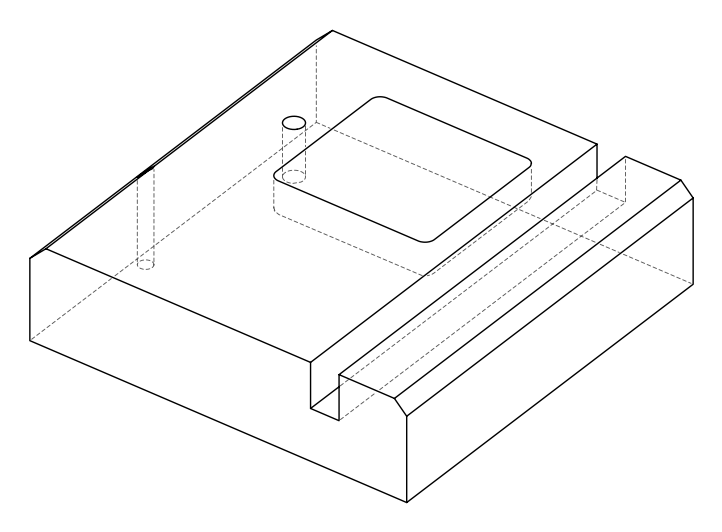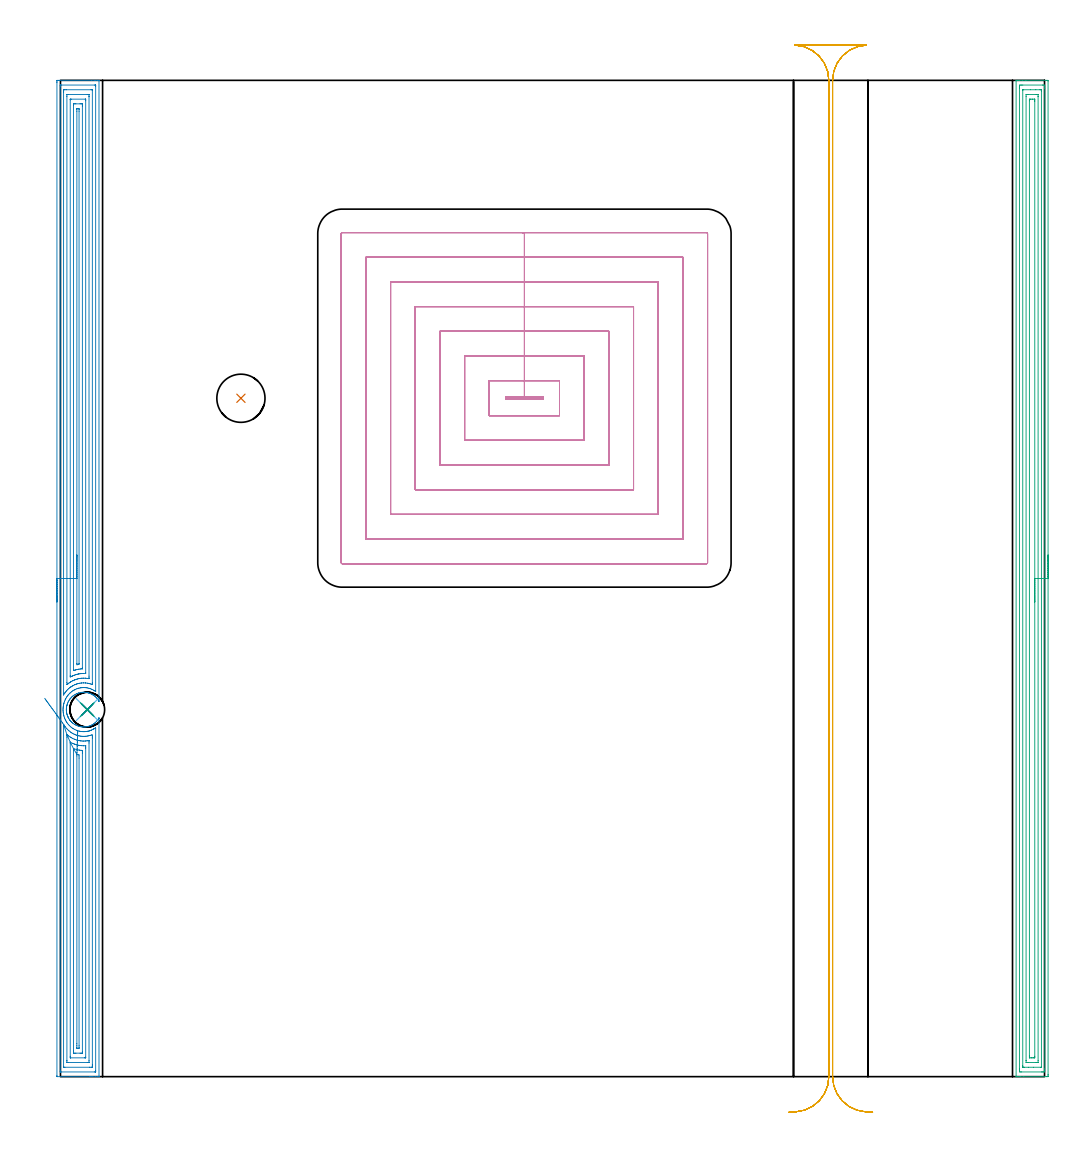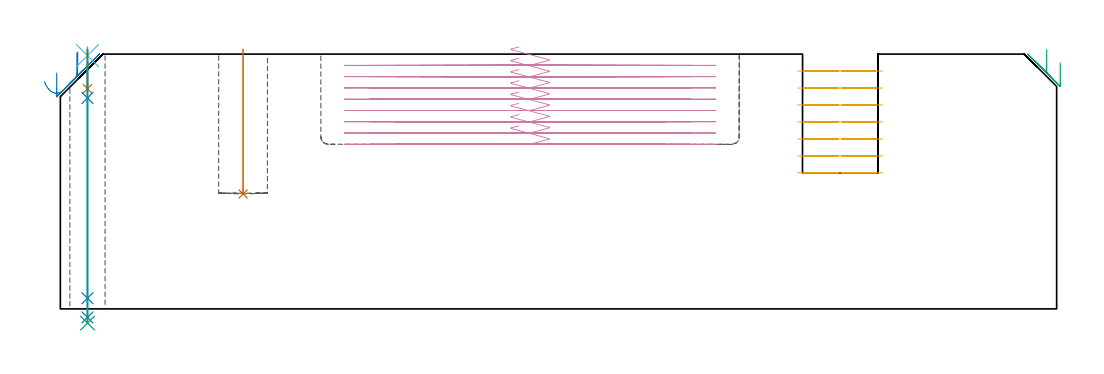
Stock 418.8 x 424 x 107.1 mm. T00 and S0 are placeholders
(PLAN: 9 operations, 7 tool changes, 97 min)
(1 INDEXABLE_INSERT_DRILL_BLIND_HOLE_FROM_SOLID | STEP1POCKET | NXT0302_012 | 0.24 min | 19302 mm3)
(2 AREA_MILL | FG_CHAMFER_SURFACE | UGT0205_001 | 23.74 min | 67893 mm3)
(3 AREA_MILL_1 | FG_CHAMFER_SURFACE_1 | UGT0205_001 | 17.25 min | 39205 mm3)
(4 MILL_RECTANGULAR_POCKET | POCKET_RECTANGULAR_STRAIGHT | UGT0201_095 | Follow Part, ap 5, ae 75% | 40.93 min | 1067580 mm3)
(5 MILL_RECTANGULAR_SLOT | SLOT_RECTANGULAR | UGT0201_018 | Follow Part, ap 7.5, ae 75% | 13.77 min | 668901 mm3)
(6 SPOT_DRILL | STEP1HOLE | NXT0321_9005460120000 | 0.03 min | 0 mm3)
(7 DRILL_BLIND_HOLE_INTO_CENTER | STEP1HOLE | UGT0301_492 | 0.07 min | 605 mm3)
(8 GUN_DRILL_THROUGH_HOLE | STEP1HOLE | UGT0307_006 | 0.53 min | 5652 mm3)
(9 DRILL_TO_ENLARGE_THROUGH_HOLE | STEP1HOLE | UGT0301_279 | 0.46 min | 11020 mm3)
(TOOL NXT0302_012 | Index. Insert Drill 20.5mm [880-D2050L25-03] | D20.5 PA176 FL62 Z2)
(TOOL UGT0205_001 | Chamfer Mill 20 x 3 x 45 deg. | D20 FL50 Z2)
(TOOL UGT0201_095 | End mill 20 mm | D20 R3 FL38 Z4)
(TOOL UGT0201_018 | End mill 30 mm | D30 FL50 Z4)
(TOOL NXT0321_9005460120000 | NC Spot Drill, 142deg, 12mm, Carbide, Uncoated | D12 PA142 FL30 Z2)
(TOOL UGT0301_492 | Carbide Drill 9.7 mm | D9.7 PA118 FL87 Z2)
(TOOL UGT0307_006 | Gun Drill 9 mm | D9 PA130 FL24 Z1)
(TOOL UGT0301_279 | Twist Drill 14.8 mm | D14.8 PA118 FL114 Z2)
(OP 1 INDEXABLE_INSERT_DRILL_BLIND_HOLE_FROM_SOLID)
G17 G21 G94 G90
T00 M6
G54
G17 G0 G90 X76.8 Y288.7 S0 M3
G43 Z117.1 H1
G94 G81 G98 Z48.3 F250. R109.1
G80
M5
M2
(OP 2 AREA_MILL)
G17 G21 G94 G90
T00 M6
G54
G17 G0 G90 X-1.5 Y202. S1061 M3
G43 Z117.1 H0
Z99.2
G94 G1 Y202.038 Z98.328 F250.
Y202.152 Z97.464
Y202.341 Z96.612
Y202.603 Z95.78
Y202.937 Z94.974
Y203.34 Z94.2
Y203.808 Z93.464
Y204.34 Z92.772
Y204.929 Z92.129
Y205.572 Z91.54
Y206.264 Z91.009
Y207. Z90.54
Y207.774 Z90.137
Y208.58 Z89.803
Y209.412 Z89.541
Y210.264 Z89.352
Y211.128 Z89.238
Y212. Z89.2
Y423.012
X-1.499 Y423.376 Z89.201
X-1.495 Y423.901 Z89.203
X-1.492 Y423.992 Z89.206
X-0.974 Y423.996 Z89.723
X-0.355 Y424. Z90.342
X13.214 Z103.909
X14.636 Z105.333
X14.987 Z105.683
X15.69 Z106.389
X15.984 Z106.683
X16.369 Y423.992 Z107.06
X16.397 Y423.99 Z107.088
X16.4 Y423.823 Z107.1
X16.397 Y159.806 Z107.096
X16.388 Y159.774 Z107.088
X16.368 Y159.801 Z107.068
X16.334 Y159.855 Z107.034
X16.187 Y160.101 Z106.886
X16.128 Y160.195 Z106.828
X15.922 Y160.5 Z106.622
X15.823 Y160.631 Z106.523
X15.569 Y160.948 Z106.269
X15.306 Y161.243 Z106.006
X15.033 Y161.525 Z105.733
X14.686 Y161.834 Z105.386
X14.303 Y162.137 Z105.003
X13.907 Y162.418 Z104.607
X13.804 Y162.482 Z104.504
X13.367 Y162.727 Z104.067
X12.921 Y162.945 Z103.621
X12.483 Y163.125 Z103.183
X12.039 Y163.281 Z102.739
X11.944 Y163.311 Z102.644
X11.552 Y163.407 Z102.252
X11.156 Y163.485 Z101.856
X10.716 Y163.546 Z101.416
X10.274 Y163.582 Z100.974
X9.832 Y163.591 Z100.532
X9.391 Y163.575 Z100.091
X8.949 Y163.531 Z99.649
X8.509 Y163.457 Z99.209
X7.857 Y163.311 Z98.557
X7.626 Y163.239 Z98.326
X7.182 Y163.073 Z97.882
X6.744 Y162.884 Z97.444
X6.314 Y162.663 Z97.014
X5.861 Y162.397 Z96.561
X5.413 Y162.07 Z96.112
X5.233 Y161.924 Z95.932
X5.109 Y161.824 Z95.809
X4.979 Y161.718 Z95.678
X4.767 Y161.525 Z95.466
X4.424 Y161.163 Z95.124
X4.212 Y160.919 Z94.911
X4.096 Y160.787 Z94.796
X3.979 Y160.631 Z94.677
X3.682 Y160.19 Z94.378
X3.41 Y159.738 Z94.106
X3.398 Y159.715 Z94.094
X3.214 Y159.36 Z93.913
X2.998 Y158.845 Z93.696
X2.846 Y158.4 Z93.541
X2.75 Y158.061 Z93.448
X2.721 Y157.951 Z93.416
X2.717 Y157.927 Z93.41
X2.626 Y157.505 Z93.324
X2.598 Y157.321 Z93.297
X2.571 Y157.143 Z93.27
X2.56 Y157.058 Z93.255
X2.52 Y156.611 Z93.216
X2.506 Y156.212 Z93.199
X2.504 Y156.164 Z93.198
X2.508 Y155.941 Z93.208
X2.521 Y155.717 Z93.22
X2.567 Y155.271 Z93.266
X2.571 Y155.246 Z93.27
X2.639 Y154.823 Z93.336
X2.737 Y154.378 Z93.434
X2.764 Y154.286 Z93.46
X2.866 Y153.929 Z93.565
X3.022 Y153.484 Z93.72
X3.114 Y153.258 Z93.813
X3.164 Y153.148 Z93.862
X3.215 Y153.037 Z93.912
X3.229 Y153.011 Z93.925
X3.448 Y152.591 Z94.147
X3.727 Y152.139 Z94.427
X4.031 Y151.698 Z94.731
X4.049 Y151.673 Z94.749
X4.096 Y151.611 Z94.796
X4.274 Y151.4 Z94.972
X4.458 Y151.197 Z95.155
X4.79 Y150.856 Z95.487
X4.84 Y150.804 Z95.538
X4.979 Y150.68 Z95.678
X5.233 Y150.475 Z95.931
X5.413 Y150.33 Z96.112
X5.861 Y150.005 Z96.561
X6.005 Y149.911 Z96.705
X6.371 Y149.704 Z97.071
X6.744 Y149.515 Z97.444
X7.182 Y149.327 Z97.882
X7.626 Y149.168 Z98.326
X8.127 Y149.018 Z98.827
X8.509 Y148.939 Z99.209
X8.949 Y148.869 Z99.649
X9.391 Y148.825 Z100.091
X9.832 Y148.809 Z100.532
X10.274 Y148.818 Z100.974
X10.716 Y148.854 Z101.416
X11.156 Y148.917 Z101.856
X11.674 Y149.018 Z102.374
X12.039 Y149.124 Z102.739
X12.483 Y149.275 Z103.183
X12.921 Y149.455 Z103.621
X13.363 Y149.67 Z104.063
X13.804 Y149.916 Z104.504
X14.251 Y150.228 Z104.951
X14.686 Y150.565 Z105.386
X14.96 Y150.804 Z105.66
X15.271 Y151.121 Z105.971
X15.569 Y151.451 Z106.269
X15.77 Y151.698 Z106.47
X15.922 Y151.901 Z106.622
X16.142 Y152.226 Z106.842
X16.337 Y152.55 Z107.037
X16.345 Y152.564 Z107.045
X16.384 Y152.623 Z107.081
X16.394 Y152.637 Z107.091
X16.4 Y152.564 Z107.1
Y0.177
X16.397 Y0.01 Z107.088
X16.369 Y0.007 Z107.06
X15.984 Y0. Z106.683
X15.69 Z106.389
X14.987 Z105.683
X13.75 Z104.446
X13.214 Z103.909
X12.595 Z103.29
X-1.243 Y0.001 Z89.455
X-1.492 Y0.01 Z89.206
X-1.499 Y0.259 Z89.199
Y0.284
X-1.5 Y212. Z89.2
X-0.086 Z90.614
Y421.587
X-0.084 Y421.812 Z90.616
X-0.081 Y421.923 Z90.619
X-0.079 Y421.974 Z90.621
X-0.068 Y421.99 Z90.632
X-0.017 Y421.992 Z90.683
X0.392 Y421.999 Z91.092
X14.58 Y422. Z105.28
X14.844 Y421.996 Z105.544
X14.957 Y421.992 Z105.657
X14.975 Y421.99 Z105.675
X14.979 Y421.975 Z105.679
X14.982 Y421.922 Z105.682
X14.984 Y421.812 Z105.684
X14.986 Y421.59 Z105.686
X14.982 Y164.189 Z105.682
X14.981 Y163.966 Z105.681
X14.979 Y163.912 Z105.679
X14.977 Y163.908 Z105.677
X14.973 Y163.907 Z105.673
X14.942 Y163.924 Z105.642
X14.561 Y164.183 Z105.261
X14.101 Y164.457 Z104.801
X13.527 Y164.762 Z104.227
X13.214 Y164.897 Z103.914
X12.784 Y165.077 Z103.484
X12.327 Y165.229 Z103.027
X12.113 Y165.293 Z102.813
X11.44 Y165.438 Z102.14
X11.016 Y165.505 Z101.716
X10.554 Y165.552 Z101.254
X10.058 Y165.577 Z100.758
X9.667 Y165.576 Z100.367
X9.197 Y165.55 Z99.897
X8.78 Y165.507 Z99.48
X8.415 Y165.446 Z99.115
X7.893 Y165.335 Z98.593
X7.684 Y165.288 Z98.384
X7.007 Y165.077 Z97.707
X6.385 Y164.81 Z97.085
X6.12 Y164.681 Z96.82
X5.794 Y164.512 Z96.494
X5.225 Y164.183 Z95.925
X4.722 Y163.804 Z95.422
X4.346 Y163.504 Z95.046
X4.23 Y163.407 Z94.93
X4.1 Y163.29 Z94.8
X3.78 Y162.967 Z94.48
X3.46 Y162.62 Z94.16
X3.264 Y162.396 Z93.964
X2.96 Y162.005 Z93.66
X2.614 Y161.502 Z93.314
X2.604 Y161.487 Z93.304
X2.573 Y161.435 Z93.273
X2.272 Y160.912 Z92.972
X2.115 Y160.608 Z92.815
X1.978 Y160.314 Z92.678
X1.725 Y159.715 Z92.425
X1.719 Y159.698 Z92.419
X1.714 Y159.686 Z92.414
X1.686 Y159.603 Z92.386
X1.5 Y159.008 Z92.2
X1.448 Y158.821 Z92.148
X1.322 Y158.294 Z92.022
X1.25 Y157.927 Z91.95
X1.19 Y157.533 Z91.89
X1.137 Y157.033 Z91.837
X1.113 Y156.717 Z91.813
X1.094 Y156.139 Z91.794
X1.103 Y155.834 Z91.803
X1.147 Y155.246 Z91.847
X1.191 Y154.851 Z91.891
X1.271 Y154.352 Z91.971
X1.401 Y153.745 Z92.101
X1.481 Y153.458 Z92.181
X1.686 Y152.8 Z92.386
X1.77 Y152.564 Z92.47
X1.822 Y152.427 Z92.522
X2.035 Y151.95 Z92.735
X2.177 Y151.671 Z92.877
X2.315 Y151.411 Z93.015
X2.573 Y150.976 Z93.273
X2.699 Y150.777 Z93.399
X2.963 Y150.384 Z93.663
X3.361 Y149.883 Z94.061
X3.46 Y149.772 Z94.16
X3.837 Y149.374 Z94.537
X4.233 Y148.989 Z94.933
X4.346 Y148.894 Z95.046
X4.816 Y148.516 Z95.516
X5.233 Y148.223 Z95.933
X5.423 Y148.096 Z96.123
X6.12 Y147.717 Z96.82
X6.808 Y147.402 Z97.508
X7.007 Y147.33 Z97.707
X7.371 Y147.202 Z98.071
X7.893 Y147.055 Z98.593
X8.083 Y147.011 Z98.783
X8.78 Y146.893 Z99.48
X9.123 Y146.856 Z99.823
X9.667 Y146.824 Z100.367
X10.043 Y146.823 Z100.743
X10.554 Y146.848 Z101.254
X10.876 Y146.877 Z101.576
X11.44 Y146.964 Z102.14
X11.642 Y146.999 Z102.342
X11.954 Y147.067 Z102.654
X12.327 Y147.167 Z103.027
X12.354 Y147.175 Z103.054
X12.435 Y147.202 Z103.135
X13.002 Y147.416 Z103.702
X13.214 Y147.503 Z103.914
X13.617 Y147.689 Z104.317
X14.101 Y147.937 Z104.801
X14.203 Y147.992 Z104.903
X14.383 Y148.096 Z105.083
X14.968 Y148.492 Z105.668
X14.986 Y148.096 Z105.686
Y2.413
X14.984 Y2.188 Z105.684
X14.981 Y2.077 Z105.681
X14.979 Y2.026 Z105.679
X14.968 Y2.01 Z105.668
X14.917 Y2.008 Z105.617
X14.508 Y2.001 Z105.208
X0.32 Y2. Z91.02
X0.056 Y2.003 Z90.756
X-0.057 Y2.008 Z90.643
X-0.075 Y2.01 Z90.625
X-0.079 Y2.025 Z90.621
X-0.082 Y2.078 Z90.618
X-0.084 Y2.188 Z90.616
X-0.086 Y2.41 Z90.614
Y212.
X1.329 Z92.029
Y418.907
X1.33 Y419.267 Z92.03
X1.333 Y419.801 Z92.033
X1.335 Y419.972 Z92.035
X1.498 Y419.991 Z92.198
X1.686 Y419.995 Z92.386
X2.376 Y420. Z93.076
X2.573 Z93.273
X13.017 Z103.717
X13.214 Y419.998 Z103.914
X13.411 Y419.995 Z104.111
X13.542 Y419.99 Z104.242
X13.565 Y419.982 Z104.265
X13.567 Y419.964 Z104.267
X13.569 Y419.921 Z104.269
X13.571 Y419.801 Z104.271
X13.568 Y167.758 Z104.268
X13.567 Y167.403 Z104.267
X13.563 Y166.865 Z104.263
X13.561 Y166.857 Z104.261
X13.552 Y166.858 Z104.252
X13.518 Y166.865 Z104.218
X13.214 Y166.982 Z103.914
X13.027 Y167.053 Z103.727
X12.602 Y167.191 Z103.302
X12.327 Y167.267 Z103.027
X11.812 Y167.384 Z102.512
X11.44 Y167.45 Z102.14
X10.772 Y167.538 Z101.472
X10.554 Y167.553 Z101.254
X9.845 Y167.579 Z100.545
X9.667 Y167.576 Z100.367
X9.001 Y167.536 Z99.701
X8.78 Y167.512 Z99.48
X8.222 Y167.427 Z98.922
X7.893 Y167.358 Z98.593
X7.491 Y167.27 Z98.191
X7.007 Y167.121 Z97.707
X6.815 Y167.058 Z97.515
X6.293 Y166.865 Z96.993
X6.171 Y166.814 Z96.871
X6.12 Y166.79 Z96.82
X5.57 Y166.525 Z96.27
X5.233 Y166.348 Z95.933
X4.996 Y166.21 Z95.696
X4.598 Y165.971 Z95.298
X4.45 Y165.866 Z95.15
X4.346 Y165.788 Z95.046
X3.946 Y165.48 Z94.646
X3.443 Y165.077 Z94.143
X3.005 Y164.641 Z93.705
X2.573 Y164.19 Z93.273
X2.567 Y164.183 Z93.267
X2.172 Y163.694 Z92.872
X1.869 Y163.29 Z92.569
X1.793 Y163.182 Z92.493
X1.686 Y163.021 Z92.386
X1.363 Y162.516 Z92.063
X1.337 Y162.478 Z92.037
X1.336 Y162.477 Z92.036
X1.333 Y162.502 Z92.033
X1.33 Y162.578 Z92.03
X1.329 Y162.67 Z92.029
Y162.756
Y212.
X2.743 Z93.443
Y417.12
X2.747 Y417.838 Z93.447
X2.75 Y417.944 Z93.45
X2.756 Y417.99 Z93.456
X2.805 Y417.992 Z93.505
X3.023 Y417.996 Z93.723
X3.46 Y418. Z94.16
X11.44 Z102.14
X11.881 Y417.996 Z102.581
X12.094 Y417.992 Z102.794
X12.143 Y417.99 Z102.843
X12.15 Y417.958 Z102.85
X12.152 Y417.893 Z102.852
X12.157 Y417.292 Z102.857
Y417.12
X12.154 Y170.44 Z102.854
X12.152 Y169.722 Z102.852
X12.15 Y169.546 Z102.85
X12.147 Y169.377 Z102.847
X11.44 Y169.467 Z102.14
X10.803 Y169.546 Z101.503
X10.554 Y169.563 Z101.254
X10.536 Y169.564 Z101.236
X9.667 Y169.583 Z100.367
X9.63 Z100.33
X8.987 Y169.546 Z99.687
X8.797 Y169.529 Z99.497
X8.78 Y169.527 Z99.48
X8.027 Y169.411 Z98.727
X7.893 Y169.384 Z98.593
X7.299 Y169.251 Z97.999
X7.007 Y169.167 Z97.707
X6.617 Y169.045 Z97.317
X6.12 Y168.866 Z96.82
X5.966 Y168.807 Z96.666
X5.593 Y168.652 Z96.293
X5.348 Y168.537 Z96.048
X5.233 Y168.479 Z95.933
X4.761 Y168.234 Z95.461
X4.346 Y167.994 Z95.046
X4.2 Y167.906 Z94.9
X3.965 Y167.758 Z94.665
X3.672 Y167.545 Z94.372
X3.46 Y167.385 Z94.16
X3.169 Y167.158 Z93.869
X2.798 Y166.865 Z93.498
X2.783 Y166.86 Z93.483
X2.75 Y166.865 Z93.45
X2.743 Y167.758 Z93.443
Y212.
X4.157 Z94.857
X4.158 Y415.714 Z94.858
X4.16 Y415.841 Z94.86
X4.163 Y415.942 Z94.863
X4.167 Y415.991 Z94.867
X4.181 Y415.992 Z94.881
X4.346 Y415.997 Z95.046
X4.571 Y416. Z95.271
X10.554 Y415.999 Z101.254
X10.648 Y415.997 Z101.348
X10.706 Y415.994 Z101.406
X10.732 Y415.991 Z101.432
X10.736 Y415.904 Z101.436
X10.741 Y415.523 Z101.441
X10.742 Y415.332 Z101.442
X10.739 Y171.852 Z101.439
X10.738 Y171.727 Z101.438
X10.735 Y171.628 Z101.435
X10.733 Y171.569 Z101.433
X10.72 Y171.564 Z101.42
X9.667 Y171.576 Z100.367
X9.434 Y171.568 Z100.134
X8.78 Y171.522 Z99.48
X8.608 Y171.507 Z99.308
X7.893 Y171.406 Z98.593
X7.831 Y171.396 Z98.531
X7.527 Y171.334 Z98.227
X7.102 Y171.238 Z97.802
X7.007 Y171.211 Z97.707
X6.42 Y171.031 Z97.12
X6.12 Y170.928 Z96.82
X5.765 Y170.798 Z96.465
X5.233 Y170.584 Z95.933
X5.132 Y170.542 Z95.832
X4.91 Y170.44 Z95.61
X4.164 Y170.072 Z94.864
X4.16 Y170.252 Z94.86
X4.158 Y170.44 Z94.858
X4.157 Y170.63 Z94.857
Y212.
X5.571 Z96.271
X5.572 Y413.545 Z96.272
X5.574 Y413.821 Z96.274
X5.576 Y413.959 Z96.276
X5.578 Y413.985 Z96.278
X5.605 Y413.99 Z96.305
X5.671 Y413.997 Z96.371
X6.12 Y413.999 Z96.82
X6.555 Y414. Z97.255
X8.329 Z99.029
X8.78 Y413.999 Z99.48
X9.219 Y413.996 Z99.919
X9.311 Y413.99 Z100.011
X9.322 Y413.893 Z100.022
X9.325 Y413.545 Z100.025
X9.328 Y412.992 Z100.028
X9.325 Y174.015 Z100.025
X9.322 Y173.74 Z100.022
X9.319 Y173.604 Z100.019
X9.317 Y173.579 Z100.017
X9.287 Y173.574 Z99.987
X9.227 Y173.565 Z99.927
X8.78 Y173.524 Z99.48
X8.418 Y173.487 Z99.118
X7.893 Y173.412 Z98.593
X7.645 Y173.372 Z98.345
X7.007 Y173.241 Z97.707
X6.909 Y173.219 Z97.609
X6.537 Y173.121 Z97.237
X6.216 Y173.024 Z96.916
X6.12 Y172.993 Z96.82
X5.933 Y172.933 Z96.633
X5.629 Y172.835 Z96.329
X5.576 Y172.822 Z96.276
X5.575 Y172.833 Z96.275
X5.573 Y172.87 Z96.273
X5.572 Y172.937 Z96.272
X5.571 Y173.121 Z96.271
Y212.
X6.985 Z97.685
Y410.863
X6.987 Y411.757 Z97.687
Y411.777
X7.007 Y411.99 Z97.707
X7.658 Y411.995 Z98.358
X7.893 Y411.99 Z98.593
X7.912 Y411.757 Z98.612
X7.913 Y411.737 Z98.613
X7.914 Y410.863 Z98.614
X7.911 Y175.802 Z98.611
X7.91 Y175.785 Z98.61
X7.893 Y175.44 Z98.593
X7.456 Y175.361 Z98.156
X7.007 Y175.277 Z97.707
X6.986 Y175.802 Z97.686
Y175.823
X6.985 Y212. Z97.685
Y212.872 Z97.723
Y213.736 Z97.837
Y214.588 Z98.026
Y215.42 Z98.288
Y216.226 Z98.622
Y217. Z99.025
Y217.736 Z99.494
Y218.428 Z100.025
Y219.071 Z100.614
Y219.66 Z101.257
Y220.192 Z101.95
Y220.66 Z102.685
Y221.063 Z103.459
Y221.397 Z104.265
Y221.659 Z105.097
Y221.848 Z105.949
Y221.962 Z106.814
Y222. Z107.685
G0 Z117.1
X-6.702 Y160.996
Z95.595
G1 X-6.423 Y160.613 Z94.863
X-6.108 Y160.179 Z94.175
X-5.759 Y159.698 Z93.536
X-5.379 Y159.174 Z92.952
X-4.97 Y158.61 Z92.426
X-4.536 Y158.012 Z91.963
X-4.08 Y157.383 Z91.565
X-3.605 Y156.729 Z91.238
X-3.115 Y156.054 Z90.982
X-2.614 Y155.364 Z90.799
X-2.106 Y154.663 Z90.692
X-1.594 Y153.957 Z90.66
X-1.082 Y153.252 Z90.705
X-0.574 Y152.553 Z90.825
X-0.075 Y151.865 Z91.02
X0.412 Y151.193 Z91.289
X0.884 Y150.543 Z91.628
X1.337 Y149.919 Z92.037
X1.363 Y149.883 Z92.063
X1.686 Y149.384 Z92.386
X1.957 Y148.989 Z92.657
X2.573 Y148.215 Z93.273
X2.679 Y148.096 Z93.379
X3.063 Y147.7 Z93.763
X3.46 Y147.317 Z94.16
X3.591 Y147.202 Z94.291
X4.346 Y146.619 Z95.046
X4.791 Y146.308 Z95.491
X5.233 Y146.058 Z95.933
X5.766 Y145.771 Z96.466
X6.12 Y145.616 Z96.82
X6.593 Y145.414 Z97.293
X7.007 Y145.274 Z97.707
X7.214 Y145.206 Z97.914
X7.615 Y145.094 Z98.315
X7.893 Y145.034 Z98.593
X8.356 Y144.948 Z99.056
X8.78 Y144.888 Z99.48
X9.351 Y144.839 Z100.051
X9.667 Y144.824 Z100.367
X10.247 Y144.83 Z100.947
X10.554 Y144.847 Z101.254
X10.905 Y144.875 Z101.605
X11.44 Y144.952 Z102.14
X11.831 Y145.02 Z102.531
X12.327 Y145.134 Z103.027
X12.543 Y145.197 Z103.243
X13.214 Y145.417 Z103.914
X13.564 Y145.414 Z104.264
X13.568 Y145.057 Z104.268
X13.571 Y144.521 Z104.271
Y144.16
Y5.093
X13.57 Y4.733 Z104.27
X13.567 Y4.199 Z104.267
X13.565 Y4.028 Z104.265
X13.402 Y4.009 Z104.102
X13.214 Y4.005 Z103.914
X12.524 Y4. Z103.224
X12.327 Z103.027
X1.883 Z92.583
X1.686 Y4.002 Z92.386
X1.489 Y4.005 Z92.189
X1.358 Y4.01 Z92.058
X1.335 Y4.018 Z92.035
X1.333 Y4.036 Z92.033
X1.331 Y4.079 Z92.031
X1.329 Y4.199 Z92.029
Y149.349
X1.333 Y149.883 Z92.033
X1.335 Y149.912 Z92.035
X1.337 Y149.919 Z92.037
X2.75 Y145.564 Z93.45
X3.46 Y145.026 Z94.16
X4.154 Y144.521 Z94.854
X4.346 Y144.403 Z95.046
X4.625 Y144.239 Z95.325
X5.233 Y143.924 Z95.933
X5.876 Y143.627 Z96.576
X6.12 Y143.527 Z96.82
X6.282 Y143.463 Z96.982
X7.007 Y143.231 Z97.707
X7.544 Y143.085 Z98.244
X7.893 Y143.018 Z98.593
X8.618 Y142.896 Z99.318
X8.78 Y142.881 Z99.48
X9.58 Y142.821 Z100.28
X9.667 Y142.82 Z100.367
X10.453 Y142.834 Z101.153
X10.554 Y142.842 Z101.254
X11.262 Y142.913 Z101.962
X11.44 Y142.939 Z102.14
X12.029 Y143.033 Z102.729
X12.124 Y143.048 Z102.824
X12.141 Z102.841
X12.15 Y143.046 Z102.85
X12.152 Y143.024 Z102.852
X12.156 Y142.906 Z102.856
X12.157 Y142.733 Z102.857
Y142.01
Y6.88
X12.153 Y6.162 Z102.853
X12.15 Y6.056 Z102.85
X12.144 Y6.01 Z102.844
X12.095 Y6.008 Z102.795
X11.877 Y6.004 Z102.577
X11.44 Y6. Z102.14
X3.46 Z94.16
X3.019 Y6.004 Z93.719
X2.806 Y6.008 Z93.506
X2.757 Y6.01 Z93.457
X2.75 Y6.042 Z93.45
X2.748 Y6.107 Z93.448
X2.743 Y6.708 Z93.443
Y6.88
Y144.521
X2.744 Y145.241 Z93.444
X2.75 Y145.564 Z93.45
X4.164 Y142.334 Z94.864
X4.228 Y142.305 Z94.928
X4.346 Y142.248 Z95.046
X5.181 Y141.839 Z95.881
X5.233 Y141.815 Z95.933
X5.275 Y141.797 Z95.975
X5.812 Y141.579 Z96.512
X6.12 Y141.47 Z96.82
X6.672 Y141.283 Z97.372
X7.007 Y141.194 Z97.707
X7.38 Y141.099 Z98.08
X7.834 Y141.006 Z98.534
X7.893 Y140.995 Z98.593
X8.201 Y140.945 Z98.901
X8.78 Y140.876 Z99.48
X8.857 Y140.868 Z99.557
X9.667 Y140.824 Z100.367
X9.791 Y140.821 Z100.491
X10.554 Y140.837 Z101.254
X10.659 Y140.839 Z101.359
X10.723 Y140.837 Z101.423
X10.737 Y140.814 Z101.437
X10.739 Y140.805 Z101.439
X10.742 Y140.756 Z101.442
X10.743 Y140.052 Z101.443
Y139.861
X10.742 Y8.286 Z101.442
X10.74 Y8.159 Z101.44
X10.737 Y8.058 Z101.437
X10.733 Y8.009 Z101.433
X10.719 Y8.008 Z101.419
X10.554 Y8.003 Z101.254
X10.329 Y8. Z101.029
X4.346 Y8.001 Z95.046
X4.252 Y8.003 Z94.952
X4.194 Y8.006 Z94.894
X4.168 Y8.009 Z94.868
X4.164 Y8.096 Z94.864
X4.159 Y8.477 Z94.859
X4.157 Y8.668 Z94.857
Y141.839
X4.158 Y142.029 Z94.858
X4.164 Y142.334 Z94.864
X5.578 Y139.561 Z96.278
X5.759 Y139.521 Z96.459
X7.014 Y139.15 Z97.714
X7.893 Y138.99 Z98.593
X8.094 Y138.955 Z98.794
X8.78 Y138.873 Z99.48
X9.322 Y138.81 Z100.022
X9.325 Y138.264 Z100.025
X9.328 Y137.712 Z100.028
Y10.455
X9.326 Y10.179 Z100.026
X9.324 Y10.041 Z100.024
X9.322 Y10.015 Z100.022
X9.295 Y10.01 Z99.995
X9.229 Y10.003 Z99.929
X8.78 Y10.001 Z99.48
X8.345 Y10. Z99.045
X6.571 Z97.271
X6.12 Y10.001 Z96.82
X5.681 Y10.004 Z96.381
X5.589 Y10.01 Z96.289
X5.578 Y10.107 Z96.278
X5.575 Y10.455 Z96.275
X5.572 Y11.008 Z96.272
Y138.817
X5.573 Y139.158 Z96.273
X5.578 Y139.561 Z96.278
X7.007 Y137.123 Z97.707
X7.3 Y137.074 Z98.
X7.893 Y136.96 Z98.593
X7.908 Y136.477 Z98.608
X7.915 Y135.583 Z98.615
Y13.137
X7.913 Y12.243 Z98.613
Y12.223
X7.893 Y12.01 Z98.593
X7.242 Y12.005 Z97.942
X7.007 Y12.01 Z97.707
X6.988 Y12.243 Z97.688
X6.987 Y12.263 Z97.687
X6.985 Y13.158 Z97.685
Y14.03
X6.986 Y136.497 Z97.686
X7.007 Y137.123 Z97.707
X7.035 Y137.993 Z97.773
X7.063 Y138.853 Z97.915
X7.091 Y139.698 Z98.132
X7.118 Y140.52 Z98.421
X7.144 Y141.314 Z98.782
X7.169 Y142.074 Z99.21
X7.193 Y142.794 Z99.702
X7.215 Y143.468 Z100.256
X7.235 Y144.091 Z100.866
X7.254 Y144.659 Z101.528
X7.271 Y145.166 Z102.237
X7.285 Y145.61 Z102.988
X7.297 Y145.988 Z103.774
X7.308 Y146.295 Z104.591
X7.315 Y146.529 Z105.431
X7.32 Y146.69 Z106.288
X7.323 Y146.776 Z107.157
X7.324 Y146.785 Z108.029
G0 Z117.1
M5
M2
(OP 3 AREA_MILL_1)
G17 G21 G94 G90
T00 M6
G54
G17 G0 G90 X420.3 Y222. S1061 M3
G43 Z117.1 H0
Z103.5
G94 G1 Y221.962 Z102.628 F250.
Y221.848 Z101.763
Y221.659 Z100.912
Y221.397 Z100.08
Y221.063 Z99.274
Y220.66 Z98.5
Y220.192 Z97.764
Y219.66 Z97.072
Y219.071 Z96.429
Y218.428 Z95.84
Y217.736 Z95.308
Y217. Z94.84
Y216.226 Z94.437
Y215.42 Z94.103
Y214.588 Z93.841
Y213.736 Z93.652
Y212.872 Z93.538
Y212. Z93.5
Y0.945
X420.299 Y0.624 Z93.501
X420.294 Y0.057 Z93.504
X420.292 Y0.008 Z93.506
X419.73 Y0. Z94.068
X409.94 Z103.854
X408.513 Z105.283
X408.16 Z105.635
X407.455 Z106.344
X407.152 Z106.648
X406.75 Z107.042
X406.703 Y0.01 Z107.088
X406.7 Y0.177 Z107.1
Y423.823
X406.703 Y423.99 Z107.088
X406.748 Y423.993 Z107.044
X407.152 Y424. Z106.648
X407.456 Z106.344
X408.16 Z105.635
X409.403 Z104.394
X410.83 Z102.965
X419.73 Z94.068
X420. Y423.998 Z93.797
X420.292 Y423.99 Z93.506
X420.299 Y423.698 Z93.499
X420.3 Y212. Z93.5
X418.886 Z94.914
Y3.259
X418.882 Y2.411 Z94.918
X418.88 Y2.371 Z94.92
X418.84 Y2.01 Z94.96
X418.357 Y2.002 Z95.443
X417.95 Y2.001 Z95.85
X417.469 Y2. Z96.331
X409.05 Y2.001 Z104.75
X408.567 Y2.003 Z105.233
X408.16 Y2.01 Z105.64
X408.12 Y2.411 Z105.68
X408.117 Y2.455 Z105.683
X408.114 Y3.305 Z105.686
Y3.351
Y420.741
X408.118 Y421.589 Z105.682
X408.12 Y421.629 Z105.68
X408.16 Y421.99 Z105.64
X408.643 Y421.997 Z105.157
X409.05 Y421.999 Z104.75
X409.531 Y422. Z104.269
X417.95 Y421.999 Z95.85
X418.433 Y421.997 Z95.367
X418.84 Y421.99 Z94.96
X418.88 Y421.589 Z94.92
X418.883 Y421.545 Z94.917
X418.886 Y420.695 Z94.914
Y420.649
Y212.
X417.472 Z96.328
X417.471 Y4.096 Z96.329
X417.47 Y4.044 Z96.33
X417.468 Y4.02 Z96.332
X417.466 Y4.013 Z96.334
X417.455 Y4.01 Z96.345
X417.256 Y4.002 Z96.544
X414.143 Y4. Z99.657
X411.918 Z101.882
X410.138 Z103.662
X409.94 Y4.002 Z103.86
X409.742 Y4.005 Z104.058
X409.611 Y4.01 Z104.189
X409.535 Y4.02 Z104.265
X409.533 Y4.062 Z104.267
X409.531 Y4.199 Z104.269
X409.529 Y4.612 Z104.271
Y419.904
X409.53 Y419.956 Z104.27
X409.532 Y419.98 Z104.268
X409.534 Y419.986 Z104.266
X409.545 Y419.99 Z104.255
X409.744 Y419.998 Z104.056
X412.857 Y420. Z100.943
X415.082 Z98.718
X416.862 Z96.938
X417.06 Y419.998 Z96.74
X417.258 Y419.995 Z96.542
X417.39 Y419.99 Z96.41
X417.465 Y419.98 Z96.335
X417.467 Y419.938 Z96.333
X417.469 Y419.801 Z96.331
X417.471 Y419.388 Z96.329
X417.472 Y212. Z96.328
X416.057 Z97.743
Y6.88
X416.051 Y6.106 Z97.749
X416.041 Y6.01 Z97.759
X415.937 Y6.005 Z97.863
X415.718 Y6.002 Z98.082
X415.28 Y6. Z98.52
X411.72 Z102.08
X411.277 Y6.002 Z102.523
X411.062 Y6.005 Z102.738
X410.96 Y6.01 Z102.84
X410.95 Y6.078 Z102.85
X410.943 Y6.767 Z102.857
Y6.88
Y417.12
X410.949 Y417.894 Z102.851
X410.959 Y417.99 Z102.841
X411.063 Y417.995 Z102.737
X411.282 Y417.998 Z102.518
X411.72 Y418. Z102.08
X415.28 Z98.52
X415.723 Y417.998 Z98.077
X415.938 Y417.995 Z97.862
X416.04 Y417.99 Z97.76
X416.05 Y417.922 Z97.75
X416.057 Y417.233 Z97.743
Y417.12
Y212.
X414.643 Z99.157
Y8.668
X414.641 Y8.415 Z99.159
X414.637 Y8.159 Z99.163
X414.633 Y8.01 Z99.167
X414.556 Y8.007 Z99.244
X414.39 Y8.003 Z99.41
X414.165 Y8. Z99.635
X413.5 Z100.3
X413.275 Z100.525
X412.61 Y8.003 Z101.19
X412.379 Y8.006 Z101.421
X412.363 Y8.017 Z101.437
X412.361 Y8.024 Z101.439
X412.358 Y8.668 Z101.442
X412.357 Y8.922 Z101.443
Y415.332
X412.359 Y415.585 Z101.441
X412.364 Y415.841 Z101.436
X412.368 Y415.99 Z101.432
X412.444 Y415.993 Z101.356
X412.61 Y415.997 Z101.19
X412.836 Y416. Z100.964
X413.5 Z100.3
X413.725 Z100.075
X414.39 Y415.997 Z99.41
X414.621 Y415.994 Z99.179
X414.637 Y415.983 Z99.163
X414.639 Y415.976 Z99.161
X414.642 Y415.332 Z99.158
X414.643 Y415.078 Z99.157
Y212.
Y211.128 Z99.195
Y210.264 Z99.309
Y209.412 Z99.498
Y208.58 Z99.76
Y207.774 Z100.094
Y207. Z100.497
Y206.264 Z100.965
Y205.572 Z101.496
Y204.929 Z102.086
Y204.34 Z102.729
Y203.808 Z103.421
Y203.34 Z104.157
Y202.937 Z104.931
Y202.603 Z105.737
Y202.341 Z106.569
Y202.152 Z107.42
Y202.038 Z108.285
Y202. Z109.157
G0 Z117.1
M5
M2
(OP 4 MILL_RECTANGULAR_POCKET)
G17 G21 G94 G90
T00 M6
G54
G17 G0 G90 X192.727 Y289.2 S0 M3
G43 Z117.102 H0
Z110.101
G94 G1 X189.5 Z109.237 F250.
Y288.3 Z108.996
X205.4 Z104.735
Y289.2 Z104.494
X197.45 Z102.364
X189.5 F500.
Y288.3
X205.4
Y289.2
X197.45
Y296.2
X182.5
Y281.3
X212.4
Y296.2
X197.45
Y306.7
X172.
Y270.8
X222.9
Y306.7
X197.45
Y317.2
X161.5
Y260.3
X233.4
Y317.2
X197.45
Y327.7
X151.
Y249.8
X243.9
Y327.7
X197.45
Y338.2
X140.5
Y239.3
X254.4
Y338.2
X197.45
Y348.7
X130.
Y228.8
X264.9
Y348.7
X197.45
Y359.2
X119.9
G3 X119.5 Y358.8 R0.4
G1 Y218.7
G3 X119.9 Y218.3 R0.4
G1 X275.
G3 X275.4 Y218.7 R0.4
G1 Y358.8
G3 X275. Y359.2 R0.4
G1 X197.45
X196.45
G0 X192.727 Y289.2 Z105.364
G1 X189.5 Z104.499 F250.
Y288.3 Z104.258
X205.4 Z99.997
Y289.2 Z99.756
X197.45 Z97.626
X189.5 F500.
Y288.3
X205.4
Y289.2
X197.45
Y296.2
X182.5
Y281.3
X212.4
Y296.2
X197.45
Y306.7
X172.
Y270.8
X222.9
Y306.7
X197.45
Y317.2
X161.5
Y260.3
X233.4
Y317.2
X197.45
Y327.7
X151.
Y249.8
X243.9
Y327.7
X197.45
Y338.2
X140.5
Y239.3
X254.4
Y338.2
X197.45
Y348.7
X130.
Y228.8
X264.9
Y348.7
X197.45
Y359.2
X119.9
G3 X119.5 Y358.8 R0.4
G1 Y218.7
G3 X119.9 Y218.3 R0.4
G1 X275.
G3 X275.4 Y218.7 R0.4
G1 Y358.8
G3 X275. Y359.2 R0.4
G1 X197.45
X196.45
G0 X192.727 Y289.2 Z100.626
G1 X189.5 Z99.761 F250.
Y288.3 Z99.52
X205.4 Z95.26
Y289.2 Z95.019
X197.45 Z92.888
X189.5 F500.
Y288.3
X205.4
Y289.2
X197.45
Y296.2
X182.5
Y281.3
X212.4
Y296.2
X197.45
Y306.7
X172.
Y270.8
X222.9
Y306.7
X197.45
Y317.2
X161.5
Y260.3
X233.4
Y317.2
X197.45
Y327.7
X151.
Y249.8
X243.9
Y327.7
X197.45
Y338.2
X140.5
Y239.3
X254.4
Y338.2
X197.45
Y348.7
X130.
Y228.8
X264.9
Y348.7
X197.45
Y359.2
X119.9
G3 X119.5 Y358.8 R0.4
G1 Y218.7
G3 X119.9 Y218.3 R0.4
G1 X275.
G3 X275.4 Y218.7 R0.4
G1 Y358.8
G3 X275. Y359.2 R0.4
G1 X197.45
X196.45
G0 X192.727 Y289.2 Z95.888
G1 X189.5 Z95.024 F250.
Y288.3 Z94.782
X205.4 Z90.522
Y289.2 Z90.281
X197.45 Z88.151
X189.5 F500.
Y288.3
X205.4
Y289.2
X197.45
Y296.2
X182.5
Y281.3
X212.4
Y296.2
X197.45
Y306.7
X172.
Y270.8
X222.9
Y306.7
X197.45
Y317.2
X161.5
Y260.3
X233.4
Y317.2
X197.45
Y327.7
X151.
Y249.8
X243.9
Y327.7
X197.45
Y338.2
X140.5
Y239.3
X254.4
Y338.2
X197.45
Y348.7
X130.
Y228.8
X264.9
Y348.7
X197.45
Y359.2
X119.9
G3 X119.5 Y358.8 R0.4
G1 Y218.7
G3 X119.9 Y218.3 R0.4
G1 X275.
G3 X275.4 Y218.7 R0.4
G1 Y358.8
G3 X275. Y359.2 R0.4
G1 X197.45
X196.45
G0 X192.727 Y289.2 Z91.151
G1 X189.5 Z90.286 F250.
Y288.3 Z90.045
X205.4 Z85.784
Y289.2 Z85.543
X197.45 Z83.413
X189.5 F500.
Y288.3
X205.4
Y289.2
X197.45
Y296.2
X182.5
Y281.3
X212.4
Y296.2
X197.45
Y306.7
X172.
Y270.8
X222.9
Y306.7
X197.45
Y317.2
X161.5
Y260.3
X233.4
Y317.2
X197.45
Y327.7
X151.
Y249.8
X243.9
Y327.7
X197.45
Y338.2
X140.5
Y239.3
X254.4
Y338.2
X197.45
Y348.7
X130.
Y228.8
X264.9
Y348.7
X197.45
Y359.2
X119.9
G3 X119.5 Y358.8 R0.4
G1 Y218.7
G3 X119.9 Y218.3 R0.4
G1 X275.
G3 X275.4 Y218.7 R0.4
G1 Y358.8
G3 X275. Y359.2 R0.4
G1 X197.45
X196.45
G0 X192.727 Y289.2 Z86.413
G1 X189.5 Z85.548 F250.
Y288.3 Z85.307
X205.4 Z81.047
Y289.2 Z80.806
X197.45 Z78.675
X189.5 F500.
Y288.3
X205.4
Y289.2
X197.45
Y296.2
X182.5
Y281.3
X212.4
Y296.2
X197.45
Y306.7
X172.
Y270.8
X222.9
Y306.7
X197.45
Y317.2
X161.5
Y260.3
X233.4
Y317.2
X197.45
Y327.7
X151.
Y249.8
X243.9
Y327.7
X197.45
Y338.2
X140.5
Y239.3
X254.4
Y338.2
X197.45
Y348.7
X130.
Y228.8
X264.9
Y348.7
X197.45
Y359.2
X119.9
G3 X119.5 Y358.8 R0.4
G1 Y218.7
G3 X119.9 Y218.3 R0.4
G1 X275.
G3 X275.4 Y218.7 R0.4
G1 Y358.8
G3 X275. Y359.2 R0.4
G1 X197.45
X196.45
G0 X192.727 Y289.2 Z81.675
G1 X189.5 Z80.811 F250.
Y288.3 Z80.569
X205.4 Z76.309
Y289.2 Z76.068
X197.45 Z73.938
X189.5 F500.
Y288.3
X205.4
Y289.2
X197.45
Y296.2
X182.5
Y281.3
X212.4
Y296.2
X197.45
Y306.7
X172.
Y270.8
X222.9
Y306.7
X197.45
Y317.2
X161.5
Y260.3
X233.4
Y317.2
X197.45
Y327.7
X151.
Y249.8
X243.9
Y327.7
X197.45
Y338.2
X140.5
Y239.3
X254.4
Y338.2
X197.45
Y348.7
X130.
Y228.8
X264.9
Y348.7
X197.45
Y359.2
X119.9
G3 X119.5 Y358.8 R0.4
G1 Y218.7
G3 X119.9 Y218.3 R0.4
G1 X275.
G3 X275.4 Y218.7 R0.4
G1 Y358.8
G3 X275. Y359.2 R0.4
G1 X197.45
X196.45
G0 X192.727 Y289.2 Z76.938
G1 X189.5 Z76.073 F250.
Y288.3 Z75.832
X205.4 Z71.571
Y289.2 Z71.33
X197.45 Z69.2
X189.5 F500.
Y288.3
X205.4
Y289.2
X197.45
Y296.2
X182.5
Y281.3
X212.4
Y296.2
X197.45
Y306.7
X172.
Y270.8
X222.9
Y306.7
X197.45
Y317.2
X161.5
Y260.3
X233.4
Y317.2
X197.45
Y327.7
X151.
Y249.8
X243.9
Y327.7
X197.45
Y338.2
X140.5
Y239.3
X254.4
Y338.2
X197.45
Y348.7
X130.
Y228.8
X264.9
Y348.7
X197.45
Y359.2
X119.9
G3 X119.5 Y358.8 R0.4
G1 Y218.7
G3 X119.9 Y218.3 R0.4
G1 X275.
G3 X275.4 Y218.7 R0.4
G1 Y358.8
G3 X275. Y359.2 R0.4
G1 X197.45
X196.45
G0 Z117.102
M5
M2
(OP 5 MILL_RECTANGULAR_SLOT)
G17 G21 G94 G90
T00 M6
G54
G17 G0 G90 X345.646 Y-15.16 S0 M3
G43 Z117.102 H0
Z99.971
G94 G1 X342.652 Y-14.97 F250.
G2 X328.6 Y0. R15. F500.
G1 Y424.
G2 X342.652 Y438.97 R15.
G1 Y439.
X312.948
Y438.97
G2 X327. Y424. R15.
G1 Y0.
G2 X312.948 Y-14.97 R15.
G1 X309.954 Y-15.16 F250.
G0 X345.646 Z92.843
G1 X342.652 Y-14.97
G2 X328.6 Y0. R15. F500.
G1 Y424.
G2 X343.052 Y438.99 R15.
G1 X312.548
G2 X327. Y424. R15.
G1 Y0.
G2 X312.948 Y-14.97 R15.
G1 X309.954 Y-15.16 F250.
G0 X345.646 Z85.714
G1 X342.652 Y-14.97
G2 X328.6 Y0. R15. F500.
G1 Y424.
G2 X343.052 Y438.99 R15.
G1 X312.548
G2 X327. Y424. R15.
G1 Y0.
G2 X312.948 Y-14.97 R15.
G1 X309.954 Y-15.16 F250.
G0 X345.646 Z78.586
G1 X342.652 Y-14.97
G2 X328.6 Y0. R15. F500.
G1 Y424.
G2 X343.052 Y438.99 R15.
G1 X312.548
G2 X327. Y424. R15.
G1 Y0.
G2 X312.948 Y-14.97 R15.
G1 X309.954 Y-15.16 F250.
G0 X345.646 Z71.457
G1 X342.652 Y-14.97
G2 X328.6 Y0. R15. F500.
G1 Y424.
G2 X343.052 Y438.99 R15.
G1 X312.548
G2 X327. Y424. R15.
G1 Y0.
G2 X312.948 Y-14.97 R15.
G1 X309.954 Y-15.16 F250.
G0 X345.646 Z64.329
G1 X342.652 Y-14.97
G2 X328.6 Y0. R15. F500.
G1 Y424.
G2 X343.052 Y438.99 R15.
G1 X312.548
G2 X327. Y424. R15.
G1 Y0.
G2 X312.948 Y-14.97 R15.
G1 X309.954 Y-15.16 F250.
G0 X345.646 Z57.2
G1 X342.652 Y-14.97
G2 X328.6 Y0. R15. F500.
G1 Y424.
G2 X343.052 Y438.99 R15.
G1 X312.548
G2 X327. Y424. R15.
G1 Y0.
G2 X312.948 Y-14.97 R15.
G1 X309.954 Y-15.16 F250.
G0 Z117.102
M5
M2
(OP 6 SPOT_DRILL)
G17 G21 G94 G90
T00 M6
G54
G17 G0 G90 X11.4 Y156.2 S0 M3
G43 Z117.1 H0
G94 G81 G98 Z106.463 F250. R110.1
G80
M5
M2
(OP 7 DRILL_BLIND_HOLE_INTO_CENTER)
G17 G21 G94 G90
T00 M6
G54
G17 G0 G90 X11.4 Y156.2 S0 M3
G43 Z117.1 H0
G94 G81 G98 Z92.55 F250. R109.1
G80
M5
M2
(OP 8 GUN_DRILL_THROUGH_HOLE)
G17 G21 G94 G90
T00 M6
G54
G17 G0 G90 X11.4 Y156.2 M8
G43 Z117.1 H0
Z104.689
S716 M3
G94 G1 Z88.655 F125. M26
G4 X.084
Z4.5 F250.
G4 X.084
Z-3.598 F125.
G4 X.084
M5
M9
G0 Z104.689
Z117.1
M2
(OP 9 DRILL_TO_ENLARGE_THROUGH_HOLE)
G17 G21 G94 G90
T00 M6
G54
G17 G0 G90 X11.4 Y156.2 S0 M3
G43 Z117.1 H0
G94 G73 G98 Z-5.946 F250. Q14.131 R109.1
G80
M5
M2
